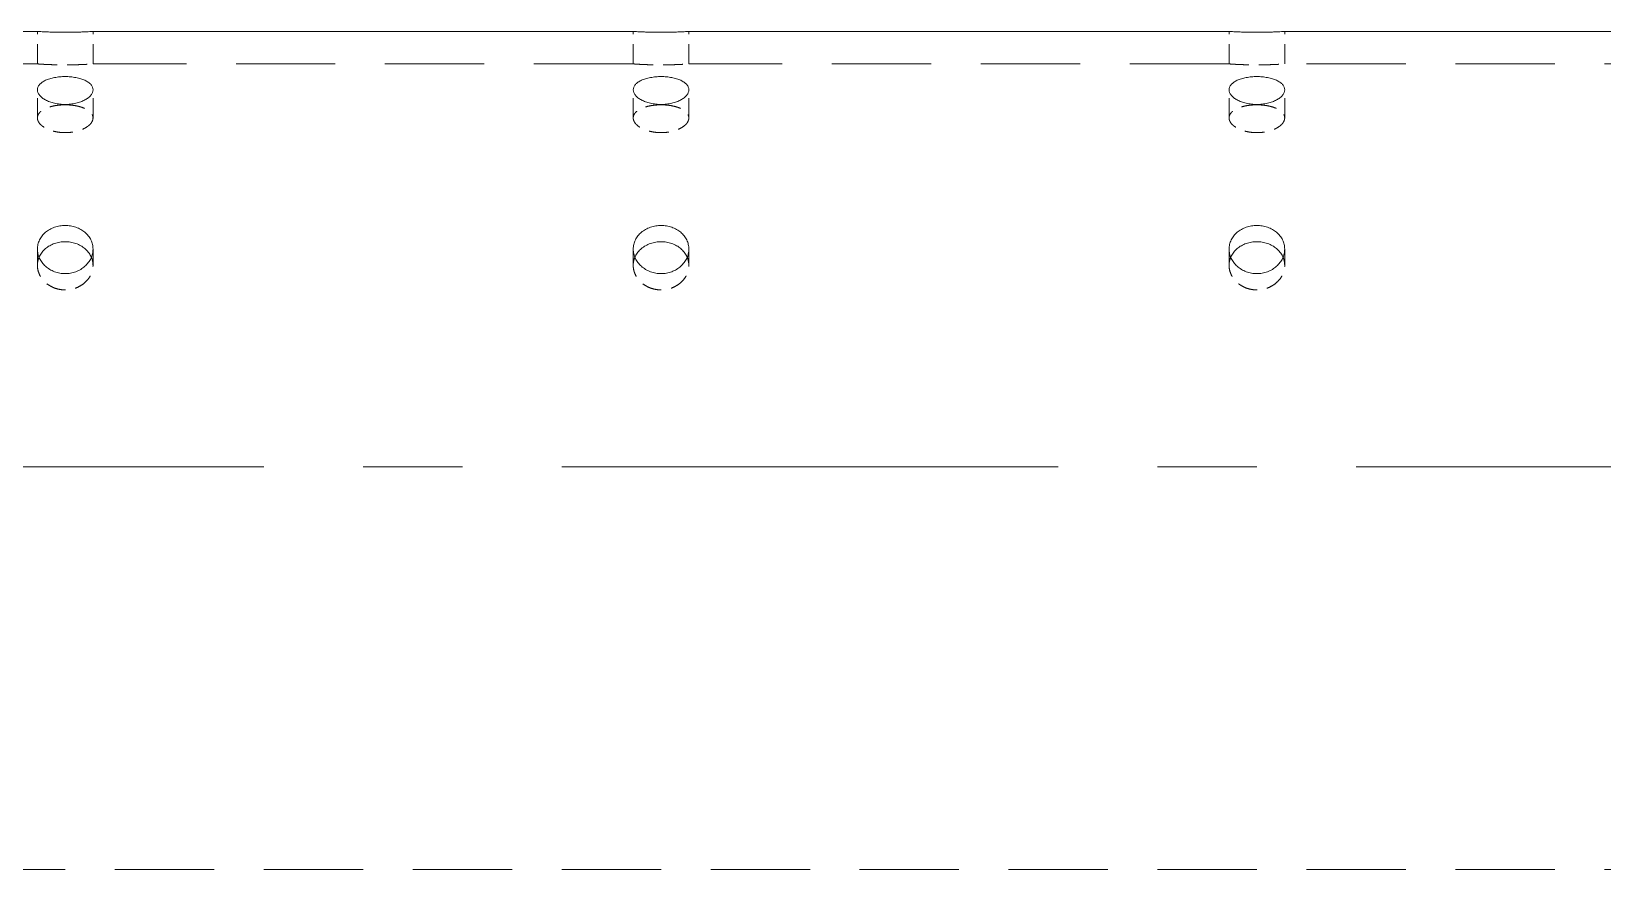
# Model space of a CAD drawing. Header units: millimetres. Extents: x -46397 to 283259, y -8690 to 23983.
# Drawn here: x 123783.1 to 124178.6, y 3193.8 to 3404.7 of the extents above; entities that cross this region are included whole.
import ezdxf

# ---------------------------------------------------------------- set-up
doc = ezdxf.new("R2010")
doc.units = ezdxf.units.MM
doc.linetypes.add('CENTER', pattern=[2, 1.25, -0.25, 0.25, -0.25])
doc.linetypes.add('HIDDENX2', pattern=[0.75, 0.5, -0.25])
doc.layers.add('DUONGTAM', color=1, linetype='CENTER', lineweight=0)
doc.layers.add('flashshoot', color=7, linetype='Continuous')

# ---------------------------------------------------------------- blocks, each defined once
blk = doc.blocks.new('A$C49aca623')
at = {"color": 2, "linetype": 'Continuous', "lineweight": 0, "ltscale": 10, "extrusion": (2.28848e-17, 1, 0)}
for p, q in [((1503, -563.9), (1367, -563.9)), ((1653, -563.9), (1517, -563.9)), ((1803, -563.9), (1667, -563.9)), ((1960, -563.9), (1817, -563.9))]:
    blk.add_line(p, q, dxfattribs=at)
at = {"color": 1, "linetype": 'HIDDENX2', "lineweight": 0, "ltscale": 10, "extrusion": (2.28848e-17, 1, 0)}
for p, q in [((1503, -572.08), (1503, -563.9)), ((1517, -572.08), (1517, -563.9)), ((1653, -572.08), (1653, -563.9)), ((1667, -572.08), (1667, -563.9)), ((1803, -572.08), (1803, -563.9)), ((1817, -572.08), (1817, -563.9)), ((1503, -585.66), (1503, -578.58)), ((1517, -585.66), (1517, -578.58)), ((1653, -585.66), (1653, -578.58)), ((1667, -585.66), (1667, -578.58)), ((1803, -585.66), (1803, -578.58)), ((1817, -585.66), (1817, -578.58)), ((1503, -622.77), (1503, -618.68)), ((1517, -622.77), (1517, -618.68)), ((1653, -622.77), (1653, -618.68)), ((1667, -622.77), (1667, -618.68)), ((1803, -622.77), (1803, -618.68)), ((1817, -622.77), (1817, -618.68))]:
    blk.add_line(p, q, dxfattribs=at)
at = {"color": 1, "linetype": 'HIDDENX2', "lineweight": 0, "ltscale": 50, "extrusion": (2.28848e-17, 1, 0)}
for p, q in [((1503, -572.08), (1367, -572.08)), ((1653, -572.08), (1517, -572.08)), ((1803, -572.08), (1667, -572.08)), ((1960, -572.08), (1817, -572.08)), ((1960, -774.82), (-2832, -774.82))]:
    blk.add_line(p, q, dxfattribs=at)
at = {"color": 2, "linetype": 'Continuous', "lineweight": 0, "ltscale": 10}
for points, knots in [([(1517, -563.9), (1517, -563.9), (1516.96, -563.9), (1516.78, -563.91), (1516.65, -563.92), (1516.29, -563.94), (1516.07, -563.96), (1515.55, -563.98), (1515.26, -564), (1514.64, -564.03), (1514.29, -564.04), (1513.52, -564.07), (1513.11, -564.08), (1512.25, -564.1), (1511.8, -564.11), (1510.89, -564.12), (1510.44, -564.12), (1509.56, -564.12), (1509.11, -564.12), (1508.2, -564.11), (1507.75, -564.1), (1506.89, -564.08), (1506.48, -564.07), (1505.71, -564.04), (1505.36, -564.03), (1504.74, -564), (1504.45, -563.98), (1503.93, -563.96), (1503.71, -563.94), (1503.35, -563.92), (1503.22, -563.91), (1503.04, -563.9), (1503, -563.9), (1503, -563.9)], [10.550311, 10.550311, 10.550311, 10.550311, 11.869099, 11.869099, 13.187888, 13.187888, 14.506676, 14.506676, 15.825465, 15.825465, 17.144254, 17.144254, 18.463043, 18.463043, 19.781833, 19.781833, 21.100622, 21.100622, 22.419411, 22.419411, 23.7382, 23.7382, 25.05699, 25.05699, 26.375779, 26.375779, 27.694567, 27.694567, 29.013356, 29.013356, 30.332144, 30.332144, 31.650933, 31.650933, 31.650933, 31.650933]), ([(1667, -563.9), (1667, -563.9), (1666.96, -563.9), (1666.78, -563.91), (1666.65, -563.92), (1666.29, -563.94), (1666.07, -563.96), (1665.55, -563.98), (1665.26, -564), (1664.64, -564.03), (1664.29, -564.04), (1663.52, -564.07), (1663.11, -564.08), (1662.25, -564.1), (1661.8, -564.11), (1660.89, -564.12), (1660.44, -564.12), (1659.56, -564.12), (1659.11, -564.12), (1658.2, -564.11), (1657.75, -564.1), (1656.89, -564.08), (1656.48, -564.07), (1655.71, -564.04), (1655.36, -564.03), (1654.74, -564), (1654.45, -563.98), (1653.93, -563.96), (1653.71, -563.94), (1653.35, -563.92), (1653.22, -563.91), (1653.04, -563.9), (1653, -563.9), (1653, -563.9)], [10.550311, 10.550311, 10.550311, 10.550311, 11.869099, 11.869099, 13.187888, 13.187888, 14.506676, 14.506676, 15.825465, 15.825465, 17.144254, 17.144254, 18.463043, 18.463043, 19.781833, 19.781833, 21.100622, 21.100622, 22.419411, 22.419411, 23.7382, 23.7382, 25.05699, 25.05699, 26.375779, 26.375779, 27.694567, 27.694567, 29.013356, 29.013356, 30.332144, 30.332144, 31.650933, 31.650933, 31.650933, 31.650933]), ([(1817, -563.9), (1817, -563.9), (1816.96, -563.9), (1816.78, -563.91), (1816.65, -563.92), (1816.29, -563.94), (1816.07, -563.96), (1815.55, -563.98), (1815.26, -564), (1814.64, -564.03), (1814.29, -564.04), (1813.52, -564.07), (1813.11, -564.08), (1812.25, -564.1), (1811.8, -564.11), (1810.89, -564.12), (1810.44, -564.12), (1809.56, -564.12), (1809.11, -564.12), (1808.2, -564.11), (1807.75, -564.1), (1806.89, -564.08), (1806.48, -564.07), (1805.71, -564.04), (1805.36, -564.03), (1804.74, -564), (1804.45, -563.98), (1803.93, -563.96), (1803.71, -563.94), (1803.35, -563.92), (1803.22, -563.91), (1803.04, -563.9), (1803, -563.9), (1803, -563.9)], [10.550311, 10.550311, 10.550311, 10.550311, 11.869099, 11.869099, 13.187888, 13.187888, 14.506676, 14.506676, 15.825465, 15.825465, 17.144254, 17.144254, 18.463043, 18.463043, 19.781833, 19.781833, 21.100622, 21.100622, 22.419411, 22.419411, 23.7382, 23.7382, 25.05699, 25.05699, 26.375779, 26.375779, 27.694567, 27.694567, 29.013356, 29.013356, 30.332144, 30.332144, 31.650933, 31.650933, 31.650933, 31.650933]), ([(1510, -575.27), (1510.44, -575.27), (1510.89, -575.29), (1511.8, -575.37), (1512.25, -575.43), (1513.11, -575.59), (1513.52, -575.69), (1514.29, -575.92), (1514.64, -576.06), (1515.26, -576.34), (1515.55, -576.51), (1516.07, -576.86), (1516.29, -577.06), (1516.65, -577.47), (1516.78, -577.69), (1516.96, -578.13), (1517, -578.36), (1517, -578.8), (1516.96, -579.03), (1516.78, -579.49), (1516.65, -579.72), (1516.29, -580.17), (1516.07, -580.39), (1515.55, -580.79), (1515.26, -580.98), (1514.64, -581.32), (1514.29, -581.47), (1513.52, -581.76), (1513.11, -581.88), (1512.25, -582.07), (1511.8, -582.15), (1510.89, -582.25), (1510.44, -582.27), (1509.56, -582.27), (1509.11, -582.25), (1508.2, -582.15), (1507.75, -582.07), (1506.89, -581.88), (1506.48, -581.76), (1505.71, -581.47), (1505.36, -581.32), (1504.74, -580.98), (1504.45, -580.79), (1503.93, -580.39), (1503.71, -580.17), (1503.35, -579.72), (1503.22, -579.49), (1503.04, -579.03), (1503, -578.8), (1503, -578.36), (1503.04, -578.13), (1503.22, -577.69), (1503.35, -577.47), (1503.71, -577.06), (1503.93, -576.86), (1504.45, -576.51), (1504.74, -576.34), (1505.36, -576.06), (1505.71, -575.92), (1506.48, -575.69), (1506.89, -575.59), (1507.75, -575.43), (1508.2, -575.37), (1509.11, -575.29), (1509.56, -575.27), (1510, -575.27)], [0, 0, 0, 0, 1.318789, 1.318789, 2.637578, 2.637578, 3.956368, 3.956368, 5.275157, 5.275157, 6.593945, 6.593945, 7.912734, 7.912734, 9.231522, 9.231522, 10.550311, 10.550311, 11.869099, 11.869099, 13.187888, 13.187888, 14.506676, 14.506676, 15.825465, 15.825465, 17.144254, 17.144254, 18.463043, 18.463043, 19.781833, 19.781833, 21.100622, 21.100622, 22.419411, 22.419411, 23.7382, 23.7382, 25.05699, 25.05699, 26.375779, 26.375779, 27.694567, 27.694567, 29.013356, 29.013356, 30.332144, 30.332144, 31.650933, 31.650933, 32.969721, 32.969721, 34.28851, 34.28851, 35.607298, 35.607298, 36.926087, 36.926087, 38.244876, 38.244876, 39.563665, 39.563665, 40.882454, 40.882454, 42.201244, 42.201244, 42.201244, 42.201244]), ([(1660, -575.27), (1660.44, -575.27), (1660.89, -575.29), (1661.8, -575.37), (1662.25, -575.43), (1663.11, -575.59), (1663.52, -575.69), (1664.29, -575.92), (1664.64, -576.06), (1665.26, -576.34), (1665.55, -576.51), (1666.07, -576.86), (1666.29, -577.06), (1666.65, -577.47), (1666.78, -577.69), (1666.96, -578.13), (1667, -578.36), (1667, -578.8), (1666.96, -579.03), (1666.78, -579.49), (1666.65, -579.72), (1666.29, -580.17), (1666.07, -580.39), (1665.55, -580.79), (1665.26, -580.98), (1664.64, -581.32), (1664.29, -581.47), (1663.52, -581.76), (1663.11, -581.88), (1662.25, -582.07), (1661.8, -582.15), (1660.89, -582.25), (1660.44, -582.27), (1659.56, -582.27), (1659.11, -582.25), (1658.2, -582.15), (1657.75, -582.07), (1656.89, -581.88), (1656.48, -581.76), (1655.71, -581.47), (1655.36, -581.32), (1654.74, -580.98), (1654.45, -580.79), (1653.93, -580.39), (1653.71, -580.17), (1653.35, -579.72), (1653.22, -579.49), (1653.04, -579.03), (1653, -578.8), (1653, -578.36), (1653.04, -578.13), (1653.22, -577.69), (1653.35, -577.47), (1653.71, -577.06), (1653.93, -576.86), (1654.45, -576.51), (1654.74, -576.34), (1655.36, -576.06), (1655.71, -575.92), (1656.48, -575.69), (1656.89, -575.59), (1657.75, -575.43), (1658.2, -575.37), (1659.11, -575.29), (1659.56, -575.27), (1660, -575.27)], [0, 0, 0, 0, 1.318789, 1.318789, 2.637578, 2.637578, 3.956368, 3.956368, 5.275157, 5.275157, 6.593945, 6.593945, 7.912734, 7.912734, 9.231522, 9.231522, 10.550311, 10.550311, 11.869099, 11.869099, 13.187888, 13.187888, 14.506676, 14.506676, 15.825465, 15.825465, 17.144254, 17.144254, 18.463043, 18.463043, 19.781833, 19.781833, 21.100622, 21.100622, 22.419411, 22.419411, 23.7382, 23.7382, 25.05699, 25.05699, 26.375779, 26.375779, 27.694567, 27.694567, 29.013356, 29.013356, 30.332144, 30.332144, 31.650933, 31.650933, 32.969721, 32.969721, 34.28851, 34.28851, 35.607298, 35.607298, 36.926087, 36.926087, 38.244876, 38.244876, 39.563665, 39.563665, 40.882454, 40.882454, 42.201244, 42.201244, 42.201244, 42.201244]), ([(1810, -575.27), (1810.44, -575.27), (1810.89, -575.29), (1811.8, -575.37), (1812.25, -575.43), (1813.11, -575.59), (1813.52, -575.69), (1814.29, -575.92), (1814.64, -576.06), (1815.26, -576.34), (1815.55, -576.51), (1816.07, -576.86), (1816.29, -577.06), (1816.65, -577.47), (1816.78, -577.69), (1816.96, -578.13), (1817, -578.36), (1817, -578.8), (1816.96, -579.03), (1816.78, -579.49), (1816.65, -579.72), (1816.29, -580.17), (1816.07, -580.39), (1815.55, -580.79), (1815.26, -580.98), (1814.64, -581.32), (1814.29, -581.47), (1813.52, -581.76), (1813.11, -581.88), (1812.25, -582.07), (1811.8, -582.15), (1810.89, -582.25), (1810.44, -582.27), (1809.56, -582.27), (1809.11, -582.25), (1808.2, -582.15), (1807.75, -582.07), (1806.89, -581.88), (1806.48, -581.76), (1805.71, -581.47), (1805.36, -581.32), (1804.74, -580.98), (1804.45, -580.79), (1803.93, -580.39), (1803.71, -580.17), (1803.35, -579.72), (1803.22, -579.49), (1803.04, -579.03), (1803, -578.8), (1803, -578.36), (1803.04, -578.13), (1803.22, -577.69), (1803.35, -577.47), (1803.71, -577.06), (1803.93, -576.86), (1804.45, -576.51), (1804.74, -576.34), (1805.36, -576.06), (1805.71, -575.92), (1806.48, -575.69), (1806.89, -575.59), (1807.75, -575.43), (1808.2, -575.37), (1809.11, -575.29), (1809.56, -575.27), (1810, -575.27)], [0, 0, 0, 0, 1.318789, 1.318789, 2.637578, 2.637578, 3.956368, 3.956368, 5.275157, 5.275157, 6.593945, 6.593945, 7.912734, 7.912734, 9.231522, 9.231522, 10.550311, 10.550311, 11.869099, 11.869099, 13.187888, 13.187888, 14.506676, 14.506676, 15.825465, 15.825465, 17.144254, 17.144254, 18.463043, 18.463043, 19.781833, 19.781833, 21.100622, 21.100622, 22.419411, 22.419411, 23.7382, 23.7382, 25.05699, 25.05699, 26.375779, 26.375779, 27.694567, 27.694567, 29.013356, 29.013356, 30.332144, 30.332144, 31.650933, 31.650933, 32.969721, 32.969721, 34.28851, 34.28851, 35.607298, 35.607298, 36.926087, 36.926087, 38.244876, 38.244876, 39.563665, 39.563665, 40.882454, 40.882454, 42.201244, 42.201244, 42.201244, 42.201244]), ([(1510, -612.72), (1510.44, -612.72), (1510.89, -612.76), (1511.8, -612.91), (1512.25, -613.02), (1513.11, -613.32), (1513.52, -613.51), (1514.29, -613.94), (1514.64, -614.18), (1515.26, -614.71), (1515.55, -615), (1516.07, -615.65), (1516.29, -616), (1516.65, -616.74), (1516.78, -617.12), (1516.96, -617.9), (1517, -618.29), (1517, -619.06), (1516.96, -619.45), (1516.78, -620.24), (1516.65, -620.63), (1516.29, -621.39), (1516.07, -621.75), (1515.55, -622.43), (1515.26, -622.74), (1514.64, -623.29), (1514.29, -623.55), (1513.52, -624.01), (1513.11, -624.21), (1512.25, -624.53), (1511.8, -624.65), (1510.89, -624.81), (1510.44, -624.85), (1509.56, -624.85), (1509.11, -624.81), (1508.2, -624.65), (1507.75, -624.53), (1506.89, -624.21), (1506.48, -624.01), (1505.71, -623.55), (1505.36, -623.29), (1504.74, -622.74), (1504.45, -622.43), (1503.93, -621.75), (1503.71, -621.39), (1503.35, -620.63), (1503.22, -620.24), (1503.04, -619.45), (1503, -619.06), (1503, -618.29), (1503.04, -617.9), (1503.22, -617.12), (1503.35, -616.74), (1503.71, -616), (1503.93, -615.65), (1504.45, -615), (1504.74, -614.71), (1505.36, -614.18), (1505.71, -613.94), (1506.48, -613.51), (1506.89, -613.32), (1507.75, -613.02), (1508.2, -612.91), (1509.11, -612.76), (1509.56, -612.72), (1510, -612.72)], [0, 0, 0, 0, 1.318789, 1.318789, 2.637578, 2.637578, 3.956368, 3.956368, 5.275157, 5.275157, 6.593945, 6.593945, 7.912734, 7.912734, 9.231522, 9.231522, 10.550311, 10.550311, 11.869099, 11.869099, 13.187888, 13.187888, 14.506676, 14.506676, 15.825465, 15.825465, 17.144254, 17.144254, 18.463043, 18.463043, 19.781833, 19.781833, 21.100622, 21.100622, 22.419411, 22.419411, 23.7382, 23.7382, 25.05699, 25.05699, 26.375779, 26.375779, 27.694567, 27.694567, 29.013356, 29.013356, 30.332144, 30.332144, 31.650933, 31.650933, 32.969721, 32.969721, 34.28851, 34.28851, 35.607298, 35.607298, 36.926087, 36.926087, 38.244876, 38.244876, 39.563665, 39.563665, 40.882454, 40.882454, 42.201244, 42.201244, 42.201244, 42.201244]), ([(1660, -612.72), (1660.44, -612.72), (1660.89, -612.76), (1661.8, -612.91), (1662.25, -613.02), (1663.11, -613.32), (1663.52, -613.51), (1664.29, -613.94), (1664.64, -614.18), (1665.26, -614.71), (1665.55, -615), (1666.07, -615.65), (1666.29, -616), (1666.65, -616.74), (1666.78, -617.12), (1666.96, -617.9), (1667, -618.29), (1667, -619.06), (1666.96, -619.45), (1666.78, -620.24), (1666.65, -620.63), (1666.29, -621.39), (1666.07, -621.75), (1665.55, -622.43), (1665.26, -622.74), (1664.64, -623.29), (1664.29, -623.55), (1663.52, -624.01), (1663.11, -624.21), (1662.25, -624.53), (1661.8, -624.65), (1660.89, -624.81), (1660.44, -624.85), (1659.56, -624.85), (1659.11, -624.81), (1658.2, -624.65), (1657.75, -624.53), (1656.89, -624.21), (1656.48, -624.01), (1655.71, -623.55), (1655.36, -623.29), (1654.74, -622.74), (1654.45, -622.43), (1653.93, -621.75), (1653.71, -621.39), (1653.35, -620.63), (1653.22, -620.24), (1653.04, -619.45), (1653, -619.06), (1653, -618.29), (1653.04, -617.9), (1653.22, -617.12), (1653.35, -616.74), (1653.71, -616), (1653.93, -615.65), (1654.45, -615), (1654.74, -614.71), (1655.36, -614.18), (1655.71, -613.94), (1656.48, -613.51), (1656.89, -613.32), (1657.75, -613.02), (1658.2, -612.91), (1659.11, -612.76), (1659.56, -612.72), (1660, -612.72)], [0, 0, 0, 0, 1.318789, 1.318789, 2.637578, 2.637578, 3.956368, 3.956368, 5.275157, 5.275157, 6.593945, 6.593945, 7.912734, 7.912734, 9.231522, 9.231522, 10.550311, 10.550311, 11.869099, 11.869099, 13.187888, 13.187888, 14.506676, 14.506676, 15.825465, 15.825465, 17.144254, 17.144254, 18.463043, 18.463043, 19.781833, 19.781833, 21.100622, 21.100622, 22.419411, 22.419411, 23.7382, 23.7382, 25.05699, 25.05699, 26.375779, 26.375779, 27.694567, 27.694567, 29.013356, 29.013356, 30.332144, 30.332144, 31.650933, 31.650933, 32.969721, 32.969721, 34.28851, 34.28851, 35.607298, 35.607298, 36.926087, 36.926087, 38.244876, 38.244876, 39.563665, 39.563665, 40.882454, 40.882454, 42.201244, 42.201244, 42.201244, 42.201244]), ([(1810, -612.72), (1810.44, -612.72), (1810.89, -612.76), (1811.8, -612.91), (1812.25, -613.02), (1813.11, -613.32), (1813.52, -613.51), (1814.29, -613.94), (1814.64, -614.18), (1815.26, -614.71), (1815.55, -615), (1816.07, -615.65), (1816.29, -616), (1816.65, -616.74), (1816.78, -617.12), (1816.96, -617.9), (1817, -618.29), (1817, -619.06), (1816.96, -619.45), (1816.78, -620.24), (1816.65, -620.63), (1816.29, -621.39), (1816.07, -621.75), (1815.55, -622.43), (1815.26, -622.74), (1814.64, -623.29), (1814.29, -623.55), (1813.52, -624.01), (1813.11, -624.21), (1812.25, -624.53), (1811.8, -624.65), (1810.89, -624.81), (1810.44, -624.85), (1809.56, -624.85), (1809.11, -624.81), (1808.2, -624.65), (1807.75, -624.53), (1806.89, -624.21), (1806.48, -624.01), (1805.71, -623.55), (1805.36, -623.29), (1804.74, -622.74), (1804.45, -622.43), (1803.93, -621.75), (1803.71, -621.39), (1803.35, -620.63), (1803.22, -620.24), (1803.04, -619.45), (1803, -619.06), (1803, -618.29), (1803.04, -617.9), (1803.22, -617.12), (1803.35, -616.74), (1803.71, -616), (1803.93, -615.65), (1804.45, -615), (1804.74, -614.71), (1805.36, -614.18), (1805.71, -613.94), (1806.48, -613.51), (1806.89, -613.32), (1807.75, -613.02), (1808.2, -612.91), (1809.11, -612.76), (1809.56, -612.72), (1810, -612.72)], [0, 0, 0, 0, 1.318789, 1.318789, 2.637578, 2.637578, 3.956368, 3.956368, 5.275157, 5.275157, 6.593945, 6.593945, 7.912734, 7.912734, 9.231522, 9.231522, 10.550311, 10.550311, 11.869099, 11.869099, 13.187888, 13.187888, 14.506676, 14.506676, 15.825465, 15.825465, 17.144254, 17.144254, 18.463043, 18.463043, 19.781833, 19.781833, 21.100622, 21.100622, 22.419411, 22.419411, 23.7382, 23.7382, 25.05699, 25.05699, 26.375779, 26.375779, 27.694567, 27.694567, 29.013356, 29.013356, 30.332144, 30.332144, 31.650933, 31.650933, 32.969721, 32.969721, 34.28851, 34.28851, 35.607298, 35.607298, 36.926087, 36.926087, 38.244876, 38.244876, 39.563665, 39.563665, 40.882454, 40.882454, 42.201244, 42.201244, 42.201244, 42.201244]), ([(1510, -616.82), (1509.56, -616.82), (1509.11, -616.86), (1508.2, -617.01), (1507.75, -617.12), (1506.89, -617.42), (1506.48, -617.6), (1505.71, -618.03), (1505.36, -618.28), (1504.74, -618.8), (1504.45, -619.1), (1503.93, -619.74), (1503.71, -620.09), (1503.49, -620.55), (1503.45, -620.64), (1503.41, -620.73)], [0, 0, 0, 0, 1.318854, 1.318854, 2.637708, 2.637708, 3.956563, 3.956563, 5.275417, 5.275417, 6.59427, 6.59427, 7.913123, 7.913123, 8.233495, 8.233495, 8.233495, 8.233495]), ([(1516.59, -620.73), (1516.55, -620.64), (1516.51, -620.55), (1516.29, -620.09), (1516.07, -619.74), (1515.55, -619.1), (1515.26, -618.8), (1514.64, -618.28), (1514.29, -618.03), (1513.52, -617.6), (1513.11, -617.42), (1512.25, -617.12), (1511.8, -617.01), (1510.89, -616.86), (1510.44, -616.82), (1510, -616.82)], [33.969824, 33.969824, 33.969824, 33.969824, 34.290196, 34.290196, 35.609049, 35.609049, 36.927902, 36.927902, 38.246757, 38.246757, 39.565611, 39.565611, 40.884465, 40.884465, 42.203319, 42.203319, 42.203319, 42.203319]), ([(1660, -616.82), (1659.56, -616.82), (1659.11, -616.86), (1658.2, -617.01), (1657.75, -617.12), (1656.89, -617.42), (1656.48, -617.6), (1655.71, -618.03), (1655.36, -618.28), (1654.74, -618.8), (1654.45, -619.1), (1653.93, -619.74), (1653.71, -620.09), (1653.49, -620.55), (1653.45, -620.64), (1653.41, -620.73)], [0, 0, 0, 0, 1.318854, 1.318854, 2.637708, 2.637708, 3.956563, 3.956563, 5.275417, 5.275417, 6.59427, 6.59427, 7.913123, 7.913123, 8.233495, 8.233495, 8.233495, 8.233495]), ([(1666.59, -620.73), (1666.55, -620.64), (1666.51, -620.55), (1666.29, -620.09), (1666.07, -619.74), (1665.55, -619.1), (1665.26, -618.8), (1664.64, -618.28), (1664.29, -618.03), (1663.52, -617.6), (1663.11, -617.42), (1662.25, -617.12), (1661.8, -617.01), (1660.89, -616.86), (1660.44, -616.82), (1660, -616.82)], [33.969824, 33.969824, 33.969824, 33.969824, 34.290196, 34.290196, 35.609049, 35.609049, 36.927902, 36.927902, 38.246757, 38.246757, 39.565611, 39.565611, 40.884465, 40.884465, 42.203319, 42.203319, 42.203319, 42.203319]), ([(1810, -616.82), (1809.56, -616.82), (1809.11, -616.86), (1808.2, -617.01), (1807.75, -617.12), (1806.89, -617.42), (1806.48, -617.6), (1805.71, -618.03), (1805.36, -618.28), (1804.74, -618.8), (1804.45, -619.1), (1803.93, -619.74), (1803.71, -620.09), (1803.49, -620.55), (1803.45, -620.64), (1803.41, -620.73)], [0, 0, 0, 0, 1.318854, 1.318854, 2.637708, 2.637708, 3.956563, 3.956563, 5.275417, 5.275417, 6.59427, 6.59427, 7.913123, 7.913123, 8.233495, 8.233495, 8.233495, 8.233495]), ([(1816.59, -620.73), (1816.55, -620.64), (1816.51, -620.55), (1816.29, -620.09), (1816.07, -619.74), (1815.55, -619.1), (1815.26, -618.8), (1814.64, -618.28), (1814.29, -618.03), (1813.52, -617.6), (1813.11, -617.42), (1812.25, -617.12), (1811.8, -617.01), (1810.89, -616.86), (1810.44, -616.82), (1810, -616.82)], [33.969824, 33.969824, 33.969824, 33.969824, 34.290196, 34.290196, 35.609049, 35.609049, 36.927902, 36.927902, 38.246757, 38.246757, 39.565611, 39.565611, 40.884465, 40.884465, 42.203319, 42.203319, 42.203319, 42.203319])]:
    blk.add_open_spline(points, degree=3, knots=knots, dxfattribs=at)
at = {"color": 1, "linetype": 'HIDDENX2', "lineweight": 0, "ltscale": 10}
for points, knots in [([(1503, -572.08), (1503, -572.08), (1503.04, -572.08), (1503.22, -572.09), (1503.35, -572.1), (1503.71, -572.13), (1503.93, -572.14), (1504.45, -572.17), (1504.74, -572.19), (1505.36, -572.22), (1505.71, -572.23), (1506.48, -572.26), (1506.89, -572.28), (1507.75, -572.3), (1508.2, -572.31), (1509.11, -572.32), (1509.56, -572.32), (1510.44, -572.32), (1510.89, -572.32), (1511.8, -572.31), (1512.25, -572.3), (1513.11, -572.28), (1513.52, -572.26), (1514.29, -572.23), (1514.64, -572.22), (1515.26, -572.19), (1515.55, -572.17), (1516.07, -572.14), (1516.29, -572.13), (1516.65, -572.1), (1516.78, -572.09), (1516.96, -572.08), (1517, -572.08), (1517, -572.08)], [10.55083, 10.55083, 10.55083, 10.55083, 11.869683, 11.869683, 13.188536, 13.188536, 14.507389, 14.507389, 15.826243, 15.826243, 17.145097, 17.145097, 18.463951, 18.463951, 19.782805, 19.782805, 21.10166, 21.10166, 22.420514, 22.420514, 23.739368, 23.739368, 25.058222, 25.058222, 26.377077, 26.377077, 27.69593, 27.69593, 29.014783, 29.014783, 30.333636, 30.333636, 31.652489, 31.652489, 31.652489, 31.652489]), ([(1653, -572.08), (1653, -572.08), (1653.04, -572.08), (1653.22, -572.09), (1653.35, -572.1), (1653.71, -572.13), (1653.93, -572.14), (1654.45, -572.17), (1654.74, -572.19), (1655.36, -572.22), (1655.71, -572.23), (1656.48, -572.26), (1656.89, -572.28), (1657.75, -572.3), (1658.2, -572.31), (1659.11, -572.32), (1659.56, -572.32), (1660.44, -572.32), (1660.89, -572.32), (1661.8, -572.31), (1662.25, -572.3), (1663.11, -572.28), (1663.52, -572.26), (1664.29, -572.23), (1664.64, -572.22), (1665.26, -572.19), (1665.55, -572.17), (1666.07, -572.14), (1666.29, -572.13), (1666.65, -572.1), (1666.78, -572.09), (1666.96, -572.08), (1667, -572.08), (1667, -572.08)], [10.55083, 10.55083, 10.55083, 10.55083, 11.869683, 11.869683, 13.188536, 13.188536, 14.507389, 14.507389, 15.826243, 15.826243, 17.145097, 17.145097, 18.463951, 18.463951, 19.782805, 19.782805, 21.10166, 21.10166, 22.420514, 22.420514, 23.739368, 23.739368, 25.058222, 25.058222, 26.377077, 26.377077, 27.69593, 27.69593, 29.014783, 29.014783, 30.333636, 30.333636, 31.652489, 31.652489, 31.652489, 31.652489]), ([(1803, -572.08), (1803, -572.08), (1803.04, -572.08), (1803.22, -572.09), (1803.35, -572.1), (1803.71, -572.13), (1803.93, -572.14), (1804.45, -572.17), (1804.74, -572.19), (1805.36, -572.22), (1805.71, -572.23), (1806.48, -572.26), (1806.89, -572.28), (1807.75, -572.3), (1808.2, -572.31), (1809.11, -572.32), (1809.56, -572.32), (1810.44, -572.32), (1810.89, -572.32), (1811.8, -572.31), (1812.25, -572.3), (1813.11, -572.28), (1813.52, -572.26), (1814.29, -572.23), (1814.64, -572.22), (1815.26, -572.19), (1815.55, -572.17), (1816.07, -572.14), (1816.29, -572.13), (1816.65, -572.1), (1816.78, -572.09), (1816.96, -572.08), (1817, -572.08), (1817, -572.08)], [10.55083, 10.55083, 10.55083, 10.55083, 11.869683, 11.869683, 13.188536, 13.188536, 14.507389, 14.507389, 15.826243, 15.826243, 17.145097, 17.145097, 18.463951, 18.463951, 19.782805, 19.782805, 21.10166, 21.10166, 22.420514, 22.420514, 23.739368, 23.739368, 25.058222, 25.058222, 26.377077, 26.377077, 27.69593, 27.69593, 29.014783, 29.014783, 30.333636, 30.333636, 31.652489, 31.652489, 31.652489, 31.652489]), ([(1510, -582.37), (1509.56, -582.37), (1509.11, -582.39), (1508.2, -582.47), (1507.75, -582.53), (1506.89, -582.69), (1506.48, -582.79), (1505.71, -583.02), (1505.36, -583.15), (1504.74, -583.43), (1504.45, -583.59), (1503.93, -583.95), (1503.71, -584.15), (1503.35, -584.56), (1503.22, -584.77), (1503.04, -585.22), (1503, -585.44), (1503, -585.88), (1503.04, -586.11), (1503.22, -586.57), (1503.35, -586.81), (1503.71, -587.26), (1503.93, -587.48), (1504.45, -587.88), (1504.74, -588.07), (1505.36, -588.41), (1505.71, -588.57), (1506.48, -588.85), (1506.89, -588.97), (1507.75, -589.17), (1508.2, -589.25), (1509.11, -589.35), (1509.56, -589.37), (1510.44, -589.37), (1510.89, -589.35), (1511.8, -589.25), (1512.25, -589.17), (1513.11, -588.97), (1513.52, -588.85), (1514.29, -588.57), (1514.64, -588.41), (1515.26, -588.07), (1515.55, -587.88), (1516.07, -587.48), (1516.29, -587.26), (1516.65, -586.81), (1516.78, -586.57), (1516.96, -586.11), (1517, -585.88), (1517, -585.44), (1516.96, -585.22), (1516.78, -584.77), (1516.65, -584.56), (1516.29, -584.15), (1516.07, -583.95), (1515.55, -583.59), (1515.26, -583.43), (1514.64, -583.15), (1514.29, -583.02), (1513.52, -582.79), (1513.11, -582.69), (1512.25, -582.53), (1511.8, -582.47), (1510.89, -582.39), (1510.44, -582.37), (1510, -582.37)], [0, 0, 0, 0, 1.318854, 1.318854, 2.637708, 2.637708, 3.956563, 3.956563, 5.275417, 5.275417, 6.59427, 6.59427, 7.913123, 7.913123, 9.231977, 9.231977, 10.55083, 10.55083, 11.869683, 11.869683, 13.188536, 13.188536, 14.507389, 14.507389, 15.826243, 15.826243, 17.145097, 17.145097, 18.463951, 18.463951, 19.782805, 19.782805, 21.10166, 21.10166, 22.420514, 22.420514, 23.739368, 23.739368, 25.058222, 25.058222, 26.377077, 26.377077, 27.69593, 27.69593, 29.014783, 29.014783, 30.333636, 30.333636, 31.652489, 31.652489, 32.971343, 32.971343, 34.290196, 34.290196, 35.609049, 35.609049, 36.927902, 36.927902, 38.246757, 38.246757, 39.565611, 39.565611, 40.884465, 40.884465, 42.203319, 42.203319, 42.203319, 42.203319]), ([(1660, -582.37), (1659.56, -582.37), (1659.11, -582.39), (1658.2, -582.47), (1657.75, -582.53), (1656.89, -582.69), (1656.48, -582.79), (1655.71, -583.02), (1655.36, -583.15), (1654.74, -583.43), (1654.45, -583.59), (1653.93, -583.95), (1653.71, -584.15), (1653.35, -584.56), (1653.22, -584.77), (1653.04, -585.22), (1653, -585.44), (1653, -585.88), (1653.04, -586.11), (1653.22, -586.57), (1653.35, -586.81), (1653.71, -587.26), (1653.93, -587.48), (1654.45, -587.88), (1654.74, -588.07), (1655.36, -588.41), (1655.71, -588.57), (1656.48, -588.85), (1656.89, -588.97), (1657.75, -589.17), (1658.2, -589.25), (1659.11, -589.35), (1659.56, -589.37), (1660.44, -589.37), (1660.89, -589.35), (1661.8, -589.25), (1662.25, -589.17), (1663.11, -588.97), (1663.52, -588.85), (1664.29, -588.57), (1664.64, -588.41), (1665.26, -588.07), (1665.55, -587.88), (1666.07, -587.48), (1666.29, -587.26), (1666.65, -586.81), (1666.78, -586.57), (1666.96, -586.11), (1667, -585.88), (1667, -585.44), (1666.96, -585.22), (1666.78, -584.77), (1666.65, -584.56), (1666.29, -584.15), (1666.07, -583.95), (1665.55, -583.59), (1665.26, -583.43), (1664.64, -583.15), (1664.29, -583.02), (1663.52, -582.79), (1663.11, -582.69), (1662.25, -582.53), (1661.8, -582.47), (1660.89, -582.39), (1660.44, -582.37), (1660, -582.37)], [0, 0, 0, 0, 1.318854, 1.318854, 2.637708, 2.637708, 3.956563, 3.956563, 5.275417, 5.275417, 6.59427, 6.59427, 7.913123, 7.913123, 9.231977, 9.231977, 10.55083, 10.55083, 11.869683, 11.869683, 13.188536, 13.188536, 14.507389, 14.507389, 15.826243, 15.826243, 17.145097, 17.145097, 18.463951, 18.463951, 19.782805, 19.782805, 21.10166, 21.10166, 22.420514, 22.420514, 23.739368, 23.739368, 25.058222, 25.058222, 26.377077, 26.377077, 27.69593, 27.69593, 29.014783, 29.014783, 30.333636, 30.333636, 31.652489, 31.652489, 32.971343, 32.971343, 34.290196, 34.290196, 35.609049, 35.609049, 36.927902, 36.927902, 38.246757, 38.246757, 39.565611, 39.565611, 40.884465, 40.884465, 42.203319, 42.203319, 42.203319, 42.203319]), ([(1810, -582.37), (1809.56, -582.37), (1809.11, -582.39), (1808.2, -582.47), (1807.75, -582.53), (1806.89, -582.69), (1806.48, -582.79), (1805.71, -583.02), (1805.36, -583.15), (1804.74, -583.43), (1804.45, -583.59), (1803.93, -583.95), (1803.71, -584.15), (1803.35, -584.56), (1803.22, -584.77), (1803.04, -585.22), (1803, -585.44), (1803, -585.88), (1803.04, -586.11), (1803.22, -586.57), (1803.35, -586.81), (1803.71, -587.26), (1803.93, -587.48), (1804.45, -587.88), (1804.74, -588.07), (1805.36, -588.41), (1805.71, -588.57), (1806.48, -588.85), (1806.89, -588.97), (1807.75, -589.17), (1808.2, -589.25), (1809.11, -589.35), (1809.56, -589.37), (1810.44, -589.37), (1810.89, -589.35), (1811.8, -589.25), (1812.25, -589.17), (1813.11, -588.97), (1813.52, -588.85), (1814.29, -588.57), (1814.64, -588.41), (1815.26, -588.07), (1815.55, -587.88), (1816.07, -587.48), (1816.29, -587.26), (1816.65, -586.81), (1816.78, -586.57), (1816.96, -586.11), (1817, -585.88), (1817, -585.44), (1816.96, -585.22), (1816.78, -584.77), (1816.65, -584.56), (1816.29, -584.15), (1816.07, -583.95), (1815.55, -583.59), (1815.26, -583.43), (1814.64, -583.15), (1814.29, -583.02), (1813.52, -582.79), (1813.11, -582.69), (1812.25, -582.53), (1811.8, -582.47), (1810.89, -582.39), (1810.44, -582.37), (1810, -582.37)], [0, 0, 0, 0, 1.318854, 1.318854, 2.637708, 2.637708, 3.956563, 3.956563, 5.275417, 5.275417, 6.59427, 6.59427, 7.913123, 7.913123, 9.231977, 9.231977, 10.55083, 10.55083, 11.869683, 11.869683, 13.188536, 13.188536, 14.507389, 14.507389, 15.826243, 15.826243, 17.145097, 17.145097, 18.463951, 18.463951, 19.782805, 19.782805, 21.10166, 21.10166, 22.420514, 22.420514, 23.739368, 23.739368, 25.058222, 25.058222, 26.377077, 26.377077, 27.69593, 27.69593, 29.014783, 29.014783, 30.333636, 30.333636, 31.652489, 31.652489, 32.971343, 32.971343, 34.290196, 34.290196, 35.609049, 35.609049, 36.927902, 36.927902, 38.246757, 38.246757, 39.565611, 39.565611, 40.884465, 40.884465, 42.203319, 42.203319, 42.203319, 42.203319]), ([(1503.41, -620.73), (1503.29, -621.02), (1503.2, -621.31), (1503.04, -621.99), (1503, -622.38), (1503, -623.15), (1503.04, -623.54), (1503.22, -624.33), (1503.35, -624.72), (1503.71, -625.48), (1503.93, -625.85), (1504.45, -626.52), (1504.74, -626.84), (1505.36, -627.39), (1505.71, -627.65), (1506.48, -628.11), (1506.89, -628.31), (1507.75, -628.63), (1508.2, -628.75), (1509.11, -628.91), (1509.56, -628.95), (1510.44, -628.95), (1510.89, -628.91), (1511.8, -628.75), (1512.25, -628.63), (1513.11, -628.31), (1513.52, -628.11), (1514.29, -627.65), (1514.64, -627.39), (1515.26, -626.84), (1515.55, -626.52), (1516.07, -625.85), (1516.29, -625.48), (1516.65, -624.72), (1516.78, -624.33), (1516.96, -623.54), (1517, -623.15), (1517, -622.38), (1516.96, -621.99), (1516.8, -621.31), (1516.71, -621.02), (1516.59, -620.73)], [8.233495, 8.233495, 8.233495, 8.233495, 9.231977, 9.231977, 10.55083, 10.55083, 11.869683, 11.869683, 13.188536, 13.188536, 14.507389, 14.507389, 15.826243, 15.826243, 17.145097, 17.145097, 18.463951, 18.463951, 19.782805, 19.782805, 21.10166, 21.10166, 22.420514, 22.420514, 23.739368, 23.739368, 25.058222, 25.058222, 26.377077, 26.377077, 27.69593, 27.69593, 29.014783, 29.014783, 30.333636, 30.333636, 31.652489, 31.652489, 32.971343, 32.971343, 33.969824, 33.969824, 33.969824, 33.969824]), ([(1653.41, -620.73), (1653.29, -621.02), (1653.2, -621.31), (1653.04, -621.99), (1653, -622.38), (1653, -623.15), (1653.04, -623.54), (1653.22, -624.33), (1653.35, -624.72), (1653.71, -625.48), (1653.93, -625.85), (1654.45, -626.52), (1654.74, -626.84), (1655.36, -627.39), (1655.71, -627.65), (1656.48, -628.11), (1656.89, -628.31), (1657.75, -628.63), (1658.2, -628.75), (1659.11, -628.91), (1659.56, -628.95), (1660.44, -628.95), (1660.89, -628.91), (1661.8, -628.75), (1662.25, -628.63), (1663.11, -628.31), (1663.52, -628.11), (1664.29, -627.65), (1664.64, -627.39), (1665.26, -626.84), (1665.55, -626.52), (1666.07, -625.85), (1666.29, -625.48), (1666.65, -624.72), (1666.78, -624.33), (1666.96, -623.54), (1667, -623.15), (1667, -622.38), (1666.96, -621.99), (1666.8, -621.31), (1666.71, -621.02), (1666.59, -620.73)], [8.233495, 8.233495, 8.233495, 8.233495, 9.231977, 9.231977, 10.55083, 10.55083, 11.869683, 11.869683, 13.188536, 13.188536, 14.507389, 14.507389, 15.826243, 15.826243, 17.145097, 17.145097, 18.463951, 18.463951, 19.782805, 19.782805, 21.10166, 21.10166, 22.420514, 22.420514, 23.739368, 23.739368, 25.058222, 25.058222, 26.377077, 26.377077, 27.69593, 27.69593, 29.014783, 29.014783, 30.333636, 30.333636, 31.652489, 31.652489, 32.971343, 32.971343, 33.969824, 33.969824, 33.969824, 33.969824]), ([(1803.41, -620.73), (1803.29, -621.02), (1803.2, -621.31), (1803.04, -621.99), (1803, -622.38), (1803, -623.15), (1803.04, -623.54), (1803.22, -624.33), (1803.35, -624.72), (1803.71, -625.48), (1803.93, -625.85), (1804.45, -626.52), (1804.74, -626.84), (1805.36, -627.39), (1805.71, -627.65), (1806.48, -628.11), (1806.89, -628.31), (1807.75, -628.63), (1808.2, -628.75), (1809.11, -628.91), (1809.56, -628.95), (1810.44, -628.95), (1810.89, -628.91), (1811.8, -628.75), (1812.25, -628.63), (1813.11, -628.31), (1813.52, -628.11), (1814.29, -627.65), (1814.64, -627.39), (1815.26, -626.84), (1815.55, -626.52), (1816.07, -625.85), (1816.29, -625.48), (1816.65, -624.72), (1816.78, -624.33), (1816.96, -623.54), (1817, -623.15), (1817, -622.38), (1816.96, -621.99), (1816.8, -621.31), (1816.71, -621.02), (1816.59, -620.73)], [8.233495, 8.233495, 8.233495, 8.233495, 9.231977, 9.231977, 10.55083, 10.55083, 11.869683, 11.869683, 13.188536, 13.188536, 14.507389, 14.507389, 15.826243, 15.826243, 17.145097, 17.145097, 18.463951, 18.463951, 19.782805, 19.782805, 21.10166, 21.10166, 22.420514, 22.420514, 23.739368, 23.739368, 25.058222, 25.058222, 26.377077, 26.377077, 27.69593, 27.69593, 29.014783, 29.014783, 30.333636, 30.333636, 31.652489, 31.652489, 32.971343, 32.971343, 33.969824, 33.969824, 33.969824, 33.969824])]:
    blk.add_open_spline(points, degree=3, knots=knots, dxfattribs=at)
at = {"layer": 'DUONGTAM', "ltscale": 100, "extrusion": (2.28848e-17, 1, 0)}
blk.add_line((1960, -673.45), (-3000, -673.45), dxfattribs=at)

msp = doc.modelspace()

# ---------------------------------------------------------------- block references
at = {"layer": 'flashshoot'}
msp.add_blockref('A$C49aca623', (122281.62, 3968.61, -1.5), dxfattribs=at)

doc.saveas('drawing.dxf')
